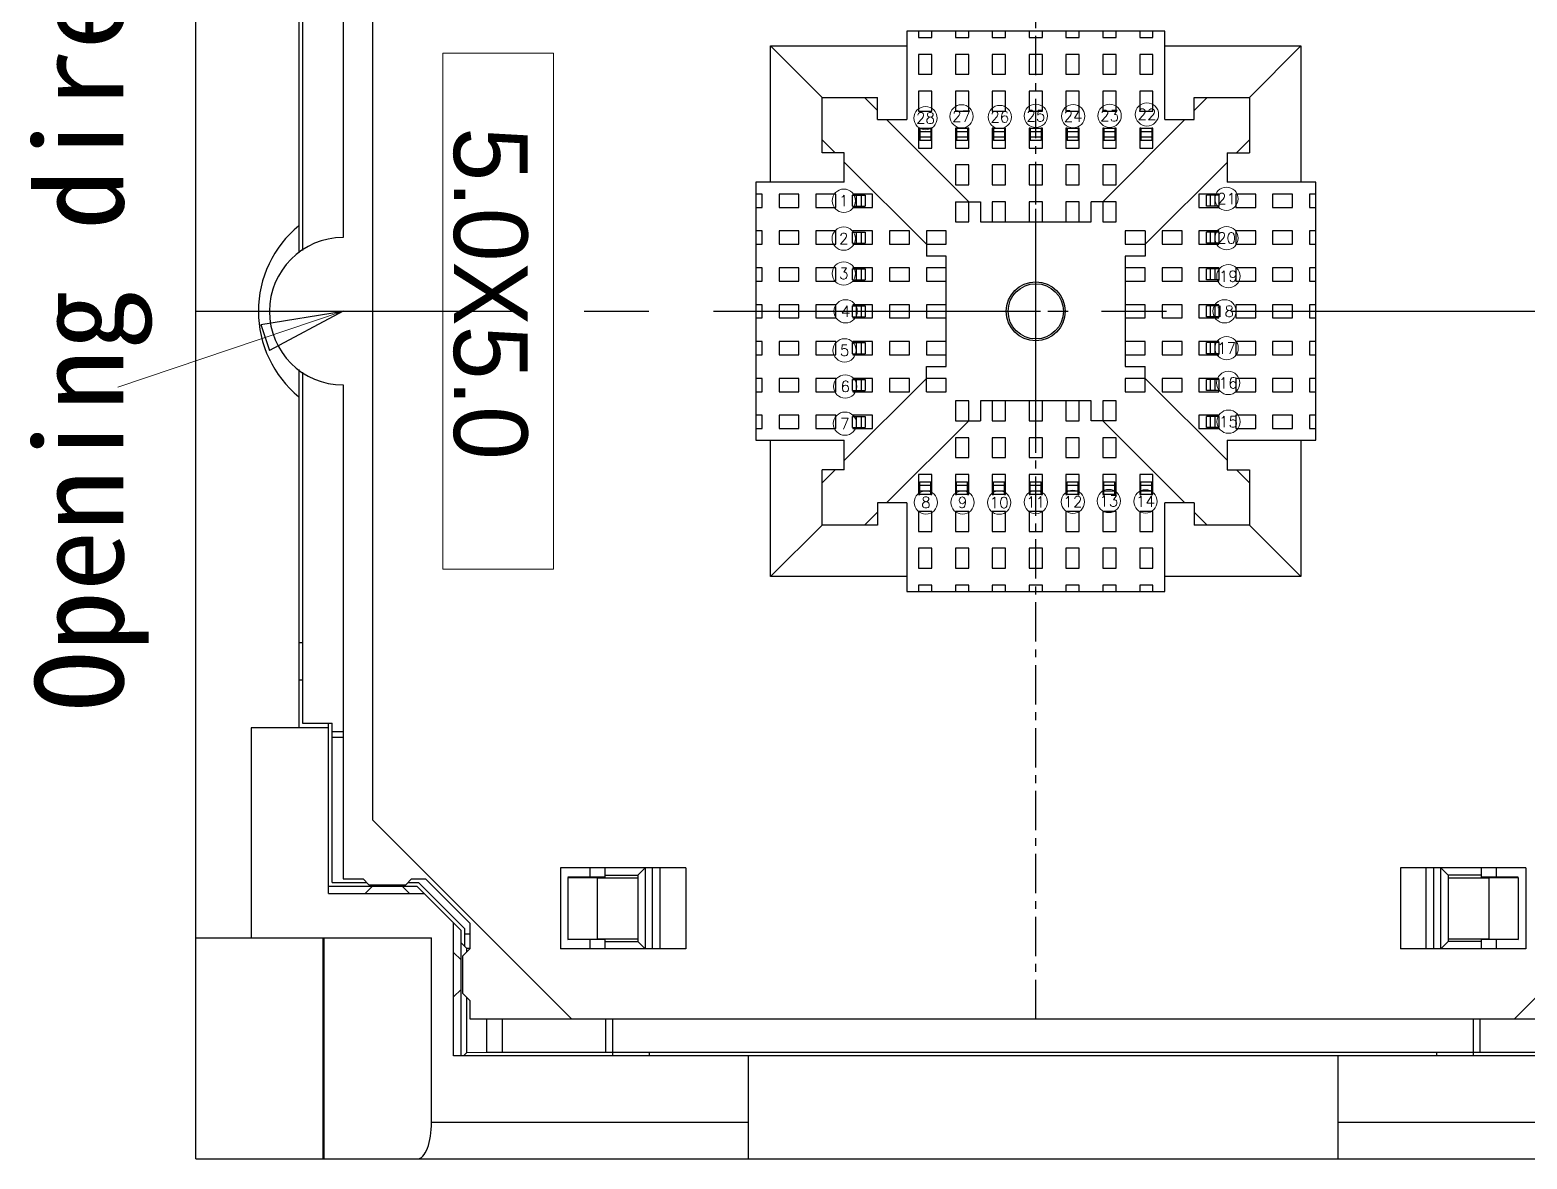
# Model space of a CAD drawing. Header units: millimetres. Extents: x 1647 to 1754, y -277 to -202.
# Drawn here: x 1713.77 to 1734.09, y -250.25 to -234.93 of the extents above; entities that cross this region are included whole.
import ezdxf
from ezdxf.enums import TextEntityAlignment as Align

# ---------------------------------------------------------------- set-up
doc = ezdxf.new("R2010")
doc.units = ezdxf.units.MM
doc.header["$LTSCALE"] = 30.734
doc.linetypes.add('CENTER', pattern=[0.6, 0.375, -0.075, 0.075, -0.075])
doc.layers.get('0').update_dxf_attribs({"linetype": 'CONTINUOUS'})
doc.layers.add('from', color=7, linetype='CONTINUOUS', lineweight=13)
doc.layers.add('压塊', color=31, linetype='CONTINUOUS')
doc.layers.add('定位塊', color=53, linetype='CONTINUOUS')
doc.styles.add('Mark-1', font='@Dotum.ttf')
doc.styles.add('ROMANS', font='romans.shx')
doc.styles.get("Standard").update_dxf_attribs({"font": 'txt', "width": 0.85})
doc.styles.add('TXT', font='txt.shx', dxfattribs={"bigfont": 'gbcbig.shx'})
doc.dimstyles.get("Standard").update_dxf_attribs({"dimscale": 0.97, "dimtxt": 2, "dimasz": 1.2, "dimexe": 0.5, "dimexo": 0.5, "dimgap": 0.5, "dimtad": 0, "dimtoh": 1, "dimzin": 1, "dimdsep": 46, "dimtxsty": 'Standard', "dimblk": 'CLOSEDBLANK', "dimcen": 0.5, "dimclrd": 3, "dimclre": 3, "dimclrt": 4, "dimadec": 0, "dimazin": 0, "dimtp": 0.05, "dimtm": 0.05, "dimtfac": 1, "dimtofl": 0, "dimtmove": 0, "dimatfit": 3, "dimldrblk": 'CLOSEDBLANK', "dimfxl": 1, "dimtolj": 1, "dimtzin": 0, "dimlwd": 5, "dimlwe": 5, "dimarcsym": 0})

# ---------------------------------------------------------------- blocks, each defined once
blk = doc.blocks.new('_CLOSEDBLANK')
at = {"color": 0, "linetype": 'ByBlock'}
for p, q in [((-1, 0.167), (0, 0)), ((-1, 0.167), (-1, -0.167)), ((0, 0), (-1, -0.167))]:
    blk.add_line(p, q, dxfattribs=at)
blk = doc.blocks.new('04-5')
at = {"layer": '定位塊', "linetype": 'Continuous'}
for p, q in [((2134.329, 1489.105), (2134.329, 1486.705)), ((2141.329, 1489.105), (2134.329, 1489.105)), ((2141.329, 1486.705), (2141.329, 1489.105)), ((2130.629, 1488.705), (2134.329, 1488.705)), ((2132.029, 1487.305), (2130.629, 1488.705)), ((2130.629, 1485.005), (2130.629, 1488.705)), ((2141.329, 1488.705), (2145.029, 1488.705)), ((2143.629, 1487.305), (2145.029, 1488.705)), ((2145.029, 1488.705), (2145.029, 1485.005)), ((2132.029, 1487.305), (2133.529, 1487.305)), ((2132.029, 1485.805), (2132.029, 1487.305)), ((2133.529, 1486.705), (2133.529, 1487.305)), ((2142.129, 1487.305), (2143.629, 1487.305)), ((2142.129, 1486.705), (2142.129, 1487.305)), ((2143.629, 1487.305), (2143.629, 1485.805)), ((2133.529, 1486.705), (2134.329, 1486.705)), ((2141.329, 1486.705), (2142.129, 1486.705)), ((2132.629, 1485.805), (2132.029, 1485.805)), ((2132.629, 1485.005), (2132.629, 1485.805)), ((2143.029, 1485.805), (2143.629, 1485.805)), ((2143.029, 1485.805), (2143.029, 1485.005)), ((2132.629, 1485.005), (2130.229, 1485.005)), ((2130.229, 1485.005), (2130.229, 1478.005)), ((2145.429, 1485.005), (2143.029, 1485.005)), ((2145.429, 1478.005), (2145.429, 1485.005)), ((2130.229, 1478.005), (2132.629, 1478.005)), ((2130.629, 1474.305), (2130.629, 1478.005)), ((2132.629, 1477.205), (2132.629, 1478.005)), ((2143.029, 1478.005), (2143.029, 1477.205)), ((2143.029, 1478.005), (2145.429, 1478.005)), ((2145.029, 1478.005), (2145.029, 1474.305)), ((2132.629, 1477.205), (2132.029, 1477.205)), ((2132.029, 1475.705), (2132.029, 1477.205)), ((2143.029, 1477.205), (2143.629, 1477.205)), ((2143.629, 1477.205), (2143.629, 1475.705)), ((2133.529, 1476.305), (2133.529, 1475.705)), ((2134.329, 1476.305), (2133.529, 1476.305)), ((2134.329, 1476.305), (2134.329, 1473.905)), ((2141.329, 1473.905), (2141.329, 1476.305)), ((2142.129, 1476.305), (2141.329, 1476.305)), ((2142.129, 1476.305), (2142.129, 1475.705)), ((2132.029, 1475.705), (2130.629, 1474.305)), ((2133.529, 1475.705), (2132.029, 1475.705)), ((2143.629, 1475.705), (2142.129, 1475.705)), ((2143.629, 1475.705), (2145.029, 1474.305)), ((2134.329, 1474.305), (2130.629, 1474.305)), ((2145.029, 1474.305), (2141.329, 1474.305)), ((2134.329, 1473.905), (2141.329, 1473.905))]:
    blk.add_line(p, q, dxfattribs=at)
at = {"layer": '定位塊', "color": 1, "linetype": 'CENTER', "ltscale": 0.046281}
blk.add_line((2137.829, 1478.005), (2137.829, 1485.005), dxfattribs=at)
blk = doc.blocks.new('b')
at = {"color": 7, "linetype": 'Continuous'}
for p, q in [((1258.817, -767.658), (1258.817, -744.658)), ((1260.817, -748.458), (1260.817, -755.158)), ((1261.217, -749.258), (1261.217, -763.058)), ((1260.217, -750.508), (1260.217, -755.367)), ((1260.267, -750.568), (1260.267, -755.332)), ((1260.217, -756.95), (1260.217, -761.808)), ((1260.267, -756.985), (1260.267, -761.748)), ((1260.817, -757.158), (1260.817, -763.858)), ((1260.267, -760.658), (1260.217, -760.658)), ((1260.217, -761.158), (1260.267, -761.158)), ((1260.267, -761.748), (1260.667, -761.748)), ((1260.617, -764.058), (1260.617, -761.748)), ((1260.667, -763.908), (1260.667, -761.748)), ((1259.567, -761.808), (1259.567, -764.658)), ((1260.617, -761.808), (1259.567, -761.808)), ((1260.667, -761.858), (1260.817, -761.858)), ((1260.667, -761.934), (1260.817, -761.934)), ((1263.917, -765.758), (1261.217, -763.058)), ((1279.217, -763.258), (1276.717, -765.758)), ((1263.767, -763.708), (1263.767, -764.808)), ((1265.467, -763.708), (1263.767, -763.708)), ((1264.167, -763.708), (1264.167, -763.836)), ((1264.367, -763.708), (1264.367, -763.836)), ((1264.367, -763.808), (1264.817, -763.808)), ((1264.817, -763.808), (1264.917, -763.708)), ((1264.817, -763.808), (1264.817, -764.708)), ((1264.917, -763.708), (1264.917, -764.808)), ((1265.017, -764.808), (1265.017, -763.708)), ((1265.117, -763.708), (1265.117, -764.808)), ((1265.467, -763.708), (1265.467, -764.808)), ((1276.867, -763.708), (1275.167, -763.708)), ((1275.167, -763.708), (1275.167, -764.808)), ((1275.517, -764.808), (1275.517, -763.708)), ((1275.617, -763.708), (1275.617, -764.808)), ((1275.717, -764.808), (1275.717, -763.708)), ((1275.717, -763.708), (1275.817, -763.808)), ((1276.267, -763.808), (1275.817, -763.808)), ((1275.817, -763.808), (1275.817, -764.708)), ((1276.267, -763.836), (1276.267, -763.708)), ((1276.467, -763.708), (1276.467, -763.836)), ((1276.867, -763.708), (1276.867, -764.808)), ((1260.617, -763.958), (1261.817, -763.958)), ((1260.667, -763.908), (1261.137, -763.908)), ((1260.817, -763.858), (1261.087, -763.858)), ((1261.167, -763.938), (1261.087, -763.858)), ((1261.117, -764.058), (1261.217, -763.958)), ((1261.167, -763.938), (1261.667, -763.938)), ((1261.617, -763.958), (1261.717, -764.058)), ((1261.747, -763.858), (1261.667, -763.938)), ((1261.697, -763.908), (1261.838, -763.908)), ((1261.747, -763.858), (1261.937, -763.858)), ((1261.817, -763.958), (1262.417, -764.558)), ((1262.467, -764.538), (1261.838, -763.908)), ((1262.537, -764.458), (1261.937, -763.858)), ((1264.367, -763.836), (1263.867, -763.836)), ((1263.867, -763.838), (1263.867, -764.679)), ((1263.867, -763.838), (1264.267, -763.845)), ((1264.267, -763.845), (1264.267, -764.672)), ((1264.267, -763.845), (1264.817, -763.845)), ((1275.817, -763.845), (1276.367, -763.845)), ((1276.767, -763.836), (1276.267, -763.836)), ((1276.367, -763.845), (1276.767, -763.838)), ((1276.367, -763.845), (1276.367, -764.672)), ((1276.767, -763.838), (1276.767, -764.679)), ((1260.617, -764.058), (1261.917, -764.058)), ((1262.317, -766.258), (1262.317, -764.458)), ((1262.417, -766.258), (1262.417, -764.558)), ((1262.467, -764.774), (1262.467, -764.538)), ((1262.537, -764.608), (1262.467, -764.608)), ((1262.537, -764.458), (1262.537, -764.808)), ((1258.817, -764.658), (1262.016, -764.658)), ((1260.545, -767.658), (1260.545, -764.658)), ((1260.555, -764.658), (1260.555, -767.658)), ((1262.016, -767.158), (1262.016, -764.658)), ((1262.417, -764.724), (1262.496, -764.803)), ((1262.437, -764.908), (1262.537, -764.808)), ((1262.496, -764.849), (1262.496, -764.803)), ((1262.537, -764.804), (1262.496, -764.803)), ((1265.467, -764.808), (1263.767, -764.808)), ((1263.867, -764.679), (1264.267, -764.672)), ((1264.367, -764.68), (1263.867, -764.68)), ((1264.167, -764.68), (1264.167, -764.808)), ((1264.267, -764.672), (1264.817, -764.672)), ((1264.367, -764.68), (1264.367, -764.808)), ((1264.367, -764.708), (1264.817, -764.708)), ((1264.917, -764.808), (1264.817, -764.708)), ((1276.867, -764.808), (1275.167, -764.808)), ((1275.817, -764.708), (1275.717, -764.808)), ((1275.817, -764.672), (1276.367, -764.672)), ((1276.267, -764.708), (1275.817, -764.708)), ((1276.767, -764.68), (1276.267, -764.68)), ((1276.267, -764.808), (1276.267, -764.68)), ((1276.367, -764.672), (1276.767, -764.679)), ((1276.467, -764.68), (1276.467, -764.808)), ((1262.417, -764.958), (1262.317, -764.858)), ((1262.437, -764.908), (1262.437, -765.408)), ((1262.417, -765.358), (1262.317, -765.458)), ((1262.537, -765.508), (1262.437, -765.408)), ((1262.496, -766.213), (1262.496, -765.467)), ((1262.537, -765.508), (1262.537, -765.758)), ((1262.537, -765.758), (1278.097, -765.758)), ((1262.767, -766.208), (1262.767, -765.758)), ((1262.977, -765.758), (1262.977, -766.208)), ((1264.384, -766.208), (1264.384, -765.758)), ((1264.477, -766.258), (1264.477, -765.758)), ((1276.157, -766.258), (1276.157, -765.758)), ((1276.251, -766.208), (1276.251, -765.758)), ((1262.451, -766.258), (1262.496, -766.213)), ((1262.496, -766.213), (1262.767, -766.208)), ((1262.767, -766.208), (1277.867, -766.208)), ((1264.977, -766.258), (1264.977, -766.208)), ((1275.657, -766.208), (1275.657, -766.258)), ((1278.317, -766.258), (1262.317, -766.258)), ((1266.317, -767.658), (1266.317, -766.258)), ((1274.317, -766.258), (1274.317, -767.658)), ((1262.016, -767.158), (1266.317, -767.158)), ((1274.317, -767.158), (1283.817, -767.158)), ((1258.817, -767.658), (1283.317, -767.658))]:
    blk.add_line(p, q, dxfattribs=at)
at = {"color": 1, "linetype": 'CENTER', "ltscale": 0.381}
blk.add_line((1258.817, -756.158), (1279.817, -756.158), dxfattribs=at)
at = {"color": 7, "linetype": 'Continuous'}
for centre, radius, start, end in [((1261.167, -756.158), 1.5, 129.2965, 230.7035), ((1260.817, -756.158), 1, 90, 270)]:
    blk.add_arc(centre, radius, start, end, dxfattribs=at)
blk.add_ellipse((1261.827, -767.158), major_axis=(0, 0.5), ratio=0.379791, start_param=-3.141593, end_param=-1.570796, dxfattribs=at)
at = {"color": 0, "linetype": 'ByBlock', "insert": (1256.634, -761.586), "char_height": 1.2, "width": 15.76995, "attachment_point": 1, "rotation": 90, "style": 'ROMANS'}
blk.add_mtext('{\\fSimSun|b0|i0|c134|p2;Opening direction}', dxfattribs=at)
at = {"color": 0, "linetype": 'ByBlock'}
blk.add_leader([(1260.817, -756.158), (1257.76, -757.19)], dimstyle='Standard', override={"dimscale": 0.93, "dimgap": 0.5, "dimtad": 0, "dimtih": 1, "dimzin": 9, "dimtol": 1, "dimtm": 0, "dimtzin": 8}, dxfattribs=at)

msp = doc.modelspace()

# ---------------------------------------------------------------- linework, layer by layer
at = {"color": 1, "linetype": 'CENTER', "ltscale": 0.046281}
msp.add_line((1727.425, -248.348), (1727.425, -229.148), dxfattribs=at)
at = {"color": 7, "linetype": 'Continuous'}
for p, q in [((1725.835, -234.948), (1725.835, -235.033)), ((1725.835, -235.033), (1726.015, -235.033)), ((1726.015, -235.033), (1726.015, -234.948)), ((1726.335, -234.948), (1726.335, -235.033)), ((1726.335, -235.033), (1726.515, -235.033)), ((1726.515, -235.033), (1726.515, -234.948)), ((1726.835, -234.948), (1726.835, -235.033)), ((1726.835, -235.033), (1727.015, -235.033)), ((1727.015, -235.033), (1727.015, -234.948)), ((1727.335, -234.948), (1727.335, -235.033)), ((1727.335, -235.033), (1727.515, -235.033)), ((1727.515, -235.033), (1727.515, -234.948)), ((1727.835, -234.948), (1727.835, -235.033)), ((1727.835, -235.033), (1728.015, -235.033)), ((1728.015, -235.033), (1728.015, -234.948)), ((1728.335, -234.948), (1728.335, -235.033)), ((1728.335, -235.033), (1728.515, -235.033)), ((1728.515, -235.033), (1728.515, -234.948)), ((1728.835, -234.948), (1728.835, -235.033)), ((1728.835, -235.033), (1729.015, -235.033)), ((1729.015, -235.033), (1729.015, -234.948)), ((1725.835, -235.263), (1725.835, -235.533)), ((1726.015, -235.263), (1725.835, -235.263)), ((1726.015, -235.533), (1726.015, -235.263)), ((1726.335, -235.263), (1726.335, -235.533)), ((1726.515, -235.263), (1726.335, -235.263)), ((1726.515, -235.533), (1726.515, -235.263)), ((1726.835, -235.263), (1726.835, -235.533)), ((1727.015, -235.263), (1726.835, -235.263)), ((1727.015, -235.533), (1727.015, -235.263)), ((1727.335, -235.263), (1727.335, -235.533)), ((1727.515, -235.263), (1727.335, -235.263)), ((1727.515, -235.533), (1727.515, -235.263)), ((1727.835, -235.263), (1727.835, -235.533)), ((1728.015, -235.263), (1727.835, -235.263)), ((1728.015, -235.533), (1728.015, -235.263)), ((1728.335, -235.263), (1728.335, -235.533)), ((1728.515, -235.263), (1728.335, -235.263)), ((1728.515, -235.533), (1728.515, -235.263)), ((1728.835, -235.263), (1728.835, -235.533)), ((1729.015, -235.263), (1728.835, -235.263)), ((1729.015, -235.533), (1729.015, -235.263)), ((1725.835, -235.533), (1726.015, -235.533)), ((1726.335, -235.533), (1726.515, -235.533)), ((1726.835, -235.533), (1727.015, -235.533)), ((1727.335, -235.533), (1727.515, -235.533)), ((1727.835, -235.533), (1728.015, -235.533)), ((1728.335, -235.533), (1728.515, -235.533)), ((1728.835, -235.533), (1729.015, -235.533)), ((1725.1, -235.848), (1725.275, -236.023)), ((1725.835, -235.763), (1725.835, -236.033)), ((1726.015, -235.763), (1725.835, -235.763)), ((1726.015, -236.033), (1726.015, -235.763)), ((1726.335, -235.763), (1726.335, -236.033)), ((1726.515, -235.763), (1726.335, -235.763)), ((1726.515, -236.033), (1726.515, -235.763)), ((1726.835, -235.763), (1726.835, -236.033)), ((1727.015, -235.763), (1726.835, -235.763)), ((1727.015, -236.033), (1727.015, -235.763)), ((1727.335, -235.763), (1727.335, -236.033)), ((1727.515, -235.763), (1727.335, -235.763)), ((1727.515, -236.033), (1727.515, -235.763)), ((1727.835, -235.763), (1727.835, -236.033)), ((1728.015, -235.763), (1727.835, -235.763)), ((1728.015, -236.033), (1728.015, -235.763)), ((1728.335, -235.763), (1728.335, -236.033)), ((1728.515, -235.763), (1728.335, -235.763)), ((1728.515, -236.033), (1728.515, -235.763)), ((1729.015, -235.763), (1728.835, -235.763)), ((1728.835, -235.763), (1728.835, -236.033)), ((1729.015, -236.033), (1729.015, -235.763)), ((1729.75, -235.848), (1729.575, -236.023)), ((1725.835, -236.033), (1726.015, -236.033)), ((1726.335, -236.033), (1726.515, -236.033)), ((1726.835, -236.033), (1727.015, -236.033)), ((1727.335, -236.033), (1727.515, -236.033)), ((1727.835, -236.033), (1728.015, -236.033)), ((1728.335, -236.033), (1728.515, -236.033)), ((1728.835, -236.033), (1729.015, -236.033)), ((1725.4, -236.148), (1726.515, -237.263)), ((1725.835, -236.263), (1725.835, -236.533)), ((1725.85, -236.263), (1725.835, -236.263)), ((1725.85, -236.263), (1725.85, -236.433)), ((1725.85, -236.263), (1726, -236.263)), ((1726, -236.313), (1725.85, -236.313)), ((1726, -236.263), (1726, -236.433)), ((1726.015, -236.263), (1726, -236.263)), ((1726.015, -236.533), (1726.015, -236.263)), ((1726.335, -236.263), (1726.335, -236.533)), ((1726.35, -236.263), (1726.335, -236.263)), ((1726.35, -236.263), (1726.35, -236.433)), ((1726.35, -236.263), (1726.5, -236.263)), ((1726.5, -236.313), (1726.35, -236.313)), ((1726.5, -236.263), (1726.5, -236.433)), ((1726.515, -236.263), (1726.5, -236.263)), ((1726.515, -236.533), (1726.515, -236.263)), ((1726.835, -236.263), (1726.835, -236.533)), ((1726.85, -236.263), (1726.835, -236.263)), ((1726.85, -236.263), (1726.85, -236.433)), ((1726.85, -236.263), (1727, -236.263)), ((1727, -236.313), (1726.85, -236.313)), ((1727, -236.263), (1727, -236.433)), ((1727.015, -236.263), (1727, -236.263)), ((1727.015, -236.533), (1727.015, -236.263)), ((1727.335, -236.263), (1727.335, -236.533)), ((1727.35, -236.263), (1727.335, -236.263)), ((1727.35, -236.263), (1727.35, -236.433)), ((1727.35, -236.263), (1727.5, -236.263)), ((1727.5, -236.313), (1727.35, -236.313)), ((1727.5, -236.263), (1727.5, -236.433)), ((1727.515, -236.263), (1727.5, -236.263)), ((1727.515, -236.533), (1727.515, -236.263)), ((1727.835, -236.263), (1727.835, -236.533)), ((1727.85, -236.263), (1727.835, -236.263)), ((1727.85, -236.263), (1727.85, -236.433)), ((1727.85, -236.263), (1728, -236.263)), ((1728, -236.313), (1727.85, -236.313)), ((1728, -236.263), (1728, -236.433)), ((1728.015, -236.263), (1728, -236.263)), ((1728.015, -236.533), (1728.015, -236.263)), ((1728.335, -237.263), (1729.45, -236.148)), ((1728.335, -236.263), (1728.335, -236.533)), ((1728.35, -236.263), (1728.335, -236.263)), ((1728.35, -236.263), (1728.35, -236.433)), ((1728.35, -236.263), (1728.5, -236.263)), ((1728.5, -236.313), (1728.35, -236.313)), ((1728.5, -236.263), (1728.5, -236.433)), ((1728.515, -236.263), (1728.5, -236.263)), ((1728.515, -236.533), (1728.515, -236.263)), ((1728.85, -236.263), (1728.835, -236.263)), ((1728.835, -236.263), (1728.835, -236.533)), ((1728.85, -236.263), (1729, -236.263)), ((1728.85, -236.263), (1728.85, -236.433)), ((1729, -236.313), (1728.85, -236.313)), ((1729.015, -236.263), (1729, -236.263)), ((1729, -236.263), (1729, -236.433)), ((1729.015, -236.533), (1729.015, -236.263)), ((1724.525, -236.423), (1724.7, -236.598)), ((1725.85, -236.383), (1726, -236.383)), ((1726, -236.433), (1725.85, -236.433)), ((1726.35, -236.383), (1726.5, -236.383)), ((1726.5, -236.433), (1726.35, -236.433)), ((1726.85, -236.383), (1727, -236.383)), ((1727, -236.433), (1726.85, -236.433)), ((1727.35, -236.383), (1727.5, -236.383)), ((1727.5, -236.433), (1727.35, -236.433)), ((1727.85, -236.383), (1728, -236.383)), ((1728, -236.433), (1727.85, -236.433)), ((1728.35, -236.383), (1728.5, -236.383)), ((1728.5, -236.433), (1728.35, -236.433)), ((1728.85, -236.383), (1729, -236.383)), ((1729, -236.433), (1728.85, -236.433)), ((1730.325, -236.423), (1730.15, -236.598)), ((1725.835, -236.533), (1726.015, -236.533)), ((1726.335, -236.533), (1726.515, -236.533)), ((1726.835, -236.533), (1727.015, -236.533)), ((1727.335, -236.533), (1727.515, -236.533)), ((1727.835, -236.533), (1728.015, -236.533)), ((1728.335, -236.533), (1728.515, -236.533)), ((1728.835, -236.533), (1729.015, -236.533)), ((1725.94, -237.838), (1724.825, -236.723)), ((1726.335, -236.763), (1726.335, -237.033)), ((1726.515, -236.763), (1726.335, -236.763)), ((1726.515, -237.033), (1726.515, -236.763)), ((1726.835, -236.763), (1726.835, -237.033)), ((1727.015, -236.763), (1726.835, -236.763)), ((1727.015, -237.033), (1727.015, -236.763)), ((1727.335, -236.763), (1727.335, -237.033)), ((1727.515, -236.763), (1727.335, -236.763)), ((1727.515, -237.033), (1727.515, -236.763)), ((1728.015, -236.763), (1727.835, -236.763)), ((1727.835, -236.763), (1727.835, -237.033)), ((1728.015, -237.033), (1728.015, -236.763)), ((1728.515, -236.763), (1728.335, -236.763)), ((1728.335, -236.763), (1728.335, -237.033)), ((1728.515, -237.033), (1728.515, -236.763)), ((1730.025, -236.723), (1728.91, -237.838)), ((1726.335, -237.033), (1726.515, -237.033)), ((1726.835, -237.033), (1727.015, -237.033)), ((1727.335, -237.033), (1727.515, -237.033)), ((1727.835, -237.033), (1728.015, -237.033)), ((1728.335, -237.033), (1728.515, -237.033)), ((1723.71, -237.158), (1723.625, -237.158)), ((1723.71, -237.338), (1723.71, -237.158)), ((1724.21, -237.158), (1723.94, -237.158)), ((1723.94, -237.158), (1723.94, -237.338)), ((1724.21, -237.338), (1724.21, -237.158)), ((1724.44, -237.158), (1724.44, -237.338)), ((1724.71, -237.158), (1724.44, -237.158)), ((1724.71, -237.338), (1724.71, -237.158)), ((1724.939, -237.323), (1724.939, -237.173)), ((1724.939, -237.173), (1725.11, -237.173)), ((1724.939, -237.323), (1725.11, -237.323)), ((1724.94, -237.158), (1724.94, -237.173)), ((1725.21, -237.158), (1724.94, -237.158)), ((1724.94, -237.323), (1724.94, -237.338)), ((1724.989, -237.173), (1724.989, -237.323)), ((1725.06, -237.323), (1725.06, -237.173)), ((1725.11, -237.173), (1725.11, -237.323)), ((1725.21, -237.338), (1725.21, -237.158)), ((1726.335, -237.263), (1726.335, -237.533)), ((1726.335, -237.263), (1726.675, -237.263)), ((1726.515, -237.533), (1726.515, -237.263)), ((1726.675, -237.263), (1726.675, -237.533)), ((1726.835, -237.263), (1726.835, -237.533)), ((1727.015, -237.263), (1726.835, -237.263)), ((1727.015, -237.533), (1727.015, -237.263)), ((1727.335, -237.263), (1727.335, -237.533)), ((1727.515, -237.263), (1727.335, -237.263)), ((1727.515, -237.533), (1727.515, -237.263)), ((1728.015, -237.263), (1727.835, -237.263)), ((1727.835, -237.263), (1727.835, -237.533)), ((1728.015, -237.533), (1728.015, -237.263)), ((1728.515, -237.263), (1728.175, -237.263)), ((1728.175, -237.533), (1728.175, -237.263)), ((1728.335, -237.263), (1728.335, -237.533)), ((1728.515, -237.533), (1728.515, -237.263)), ((1729.91, -237.158), (1729.64, -237.158)), ((1729.64, -237.158), (1729.64, -237.338)), ((1729.91, -237.173), (1729.74, -237.173)), ((1729.74, -237.323), (1729.74, -237.173)), ((1729.91, -237.323), (1729.74, -237.323)), ((1729.79, -237.173), (1729.79, -237.323)), ((1729.86, -237.323), (1729.86, -237.173)), ((1729.91, -237.173), (1729.91, -237.158)), ((1729.91, -237.173), (1729.91, -237.323)), ((1729.91, -237.338), (1729.91, -237.323)), ((1730.41, -237.158), (1730.14, -237.158)), ((1730.14, -237.158), (1730.14, -237.338)), ((1730.41, -237.338), (1730.41, -237.158)), ((1730.91, -237.158), (1730.64, -237.158)), ((1730.64, -237.158), (1730.64, -237.338)), ((1730.91, -237.338), (1730.91, -237.158)), ((1731.14, -237.158), (1731.14, -237.338)), ((1731.225, -237.158), (1731.14, -237.158)), ((1723.625, -237.338), (1723.71, -237.338)), ((1723.94, -237.338), (1724.21, -237.338)), ((1724.44, -237.338), (1724.71, -237.338)), ((1724.94, -237.338), (1725.21, -237.338)), ((1726.335, -237.533), (1726.515, -237.533)), ((1726.675, -237.533), (1728.175, -237.533)), ((1728.335, -237.533), (1728.515, -237.533)), ((1729.64, -237.338), (1729.91, -237.338)), ((1730.14, -237.338), (1730.41, -237.338)), ((1730.64, -237.338), (1730.91, -237.338)), ((1731.14, -237.338), (1731.225, -237.338)), ((1723.71, -237.658), (1723.625, -237.658)), ((1723.71, -237.838), (1723.71, -237.658)), ((1724.21, -237.658), (1723.94, -237.658)), ((1723.94, -237.658), (1723.94, -237.838)), ((1724.21, -237.838), (1724.21, -237.658)), ((1724.71, -237.658), (1724.44, -237.658)), ((1724.44, -237.658), (1724.44, -237.838)), ((1724.71, -237.838), (1724.71, -237.658)), ((1724.939, -237.673), (1725.11, -237.673)), ((1724.939, -237.823), (1724.939, -237.673)), ((1725.21, -237.658), (1724.94, -237.658)), ((1724.94, -237.658), (1724.94, -237.673)), ((1724.989, -237.673), (1724.989, -237.823)), ((1725.06, -237.823), (1725.06, -237.673)), ((1725.11, -237.673), (1725.11, -237.823)), ((1725.21, -237.838), (1725.21, -237.658)), ((1725.44, -237.658), (1725.44, -237.838)), ((1725.71, -237.658), (1725.44, -237.658)), ((1725.71, -237.838), (1725.71, -237.658)), ((1725.94, -237.658), (1725.94, -237.998)), ((1726.21, -237.658), (1725.94, -237.658)), ((1726.21, -237.838), (1726.21, -237.658)), ((1728.91, -237.658), (1728.64, -237.658)), ((1728.64, -237.658), (1728.64, -237.838)), ((1728.91, -237.658), (1728.91, -237.998)), ((1729.41, -237.658), (1729.14, -237.658)), ((1729.14, -237.658), (1729.14, -237.838)), ((1729.41, -237.838), (1729.41, -237.658)), ((1729.91, -237.658), (1729.64, -237.658)), ((1729.64, -237.658), (1729.64, -237.838)), ((1729.91, -237.673), (1729.74, -237.673)), ((1729.74, -237.823), (1729.74, -237.673)), ((1729.79, -237.673), (1729.79, -237.823)), ((1729.86, -237.823), (1729.86, -237.673)), ((1729.91, -237.673), (1729.91, -237.658)), ((1729.91, -237.673), (1729.91, -237.823)), ((1730.41, -237.658), (1730.14, -237.658)), ((1730.14, -237.658), (1730.14, -237.838)), ((1730.41, -237.838), (1730.41, -237.658)), ((1730.91, -237.658), (1730.64, -237.658)), ((1730.64, -237.658), (1730.64, -237.838)), ((1730.91, -237.838), (1730.91, -237.658)), ((1731.14, -237.658), (1731.14, -237.838)), ((1731.225, -237.658), (1731.14, -237.658)), ((1723.625, -237.838), (1723.71, -237.838)), ((1723.94, -237.838), (1724.21, -237.838)), ((1724.44, -237.838), (1724.71, -237.838)), ((1724.939, -237.823), (1725.11, -237.823)), ((1724.94, -237.823), (1724.94, -237.838)), ((1724.94, -237.838), (1725.21, -237.838)), ((1725.44, -237.838), (1725.71, -237.838)), ((1725.94, -237.838), (1726.21, -237.838)), ((1728.64, -237.838), (1728.91, -237.838)), ((1729.14, -237.838), (1729.41, -237.838)), ((1729.64, -237.838), (1729.91, -237.838)), ((1729.91, -237.823), (1729.74, -237.823)), ((1729.91, -237.838), (1729.91, -237.823)), ((1730.14, -237.838), (1730.41, -237.838)), ((1730.64, -237.838), (1730.91, -237.838)), ((1731.14, -237.838), (1731.225, -237.838)), ((1726.21, -237.998), (1725.94, -237.998)), ((1726.21, -239.498), (1726.21, -237.998)), ((1728.91, -237.998), (1728.64, -237.998)), ((1728.64, -237.998), (1728.64, -239.498)), ((1723.71, -238.158), (1723.625, -238.158)), ((1723.625, -238.338), (1723.71, -238.338)), ((1723.71, -238.338), (1723.71, -238.158)), ((1724.21, -238.158), (1723.94, -238.158)), ((1723.94, -238.158), (1723.94, -238.338)), ((1723.94, -238.338), (1724.21, -238.338)), ((1724.21, -238.338), (1724.21, -238.158)), ((1724.71, -238.158), (1724.44, -238.158)), ((1724.44, -238.158), (1724.44, -238.338)), ((1724.44, -238.338), (1724.71, -238.338)), ((1724.71, -238.338), (1724.71, -238.158)), ((1724.939, -238.173), (1725.11, -238.173)), ((1724.939, -238.323), (1724.939, -238.173)), ((1724.939, -238.323), (1725.11, -238.323)), ((1725.21, -238.158), (1724.94, -238.158)), ((1724.94, -238.158), (1724.94, -238.173)), ((1724.94, -238.323), (1724.94, -238.338)), ((1724.94, -238.338), (1725.21, -238.338)), ((1724.989, -238.173), (1724.989, -238.323)), ((1725.06, -238.323), (1725.06, -238.173)), ((1725.11, -238.173), (1725.11, -238.323)), ((1725.21, -238.338), (1725.21, -238.158)), ((1725.44, -238.158), (1725.44, -238.338)), ((1725.71, -238.158), (1725.44, -238.158)), ((1725.44, -238.338), (1725.71, -238.338)), ((1725.71, -238.338), (1725.71, -238.158)), ((1725.94, -238.158), (1725.94, -238.338)), ((1726.21, -238.158), (1725.94, -238.158)), ((1725.94, -238.338), (1726.21, -238.338)), ((1728.91, -238.158), (1728.64, -238.158)), ((1728.64, -238.338), (1728.91, -238.338)), ((1728.91, -238.338), (1728.91, -238.158)), ((1729.41, -238.158), (1729.14, -238.158)), ((1729.14, -238.158), (1729.14, -238.338)), ((1729.14, -238.338), (1729.41, -238.338)), ((1729.41, -238.338), (1729.41, -238.158)), ((1729.91, -238.158), (1729.64, -238.158)), ((1729.64, -238.158), (1729.64, -238.338)), ((1729.64, -238.338), (1729.91, -238.338)), ((1729.91, -238.173), (1729.74, -238.173)), ((1729.74, -238.323), (1729.74, -238.173)), ((1729.91, -238.323), (1729.74, -238.323)), ((1729.79, -238.173), (1729.79, -238.323)), ((1729.86, -238.323), (1729.86, -238.173)), ((1729.91, -238.173), (1729.91, -238.158)), ((1729.91, -238.173), (1729.91, -238.323)), ((1729.91, -238.338), (1729.91, -238.323)), ((1730.41, -238.158), (1730.14, -238.158)), ((1730.14, -238.158), (1730.14, -238.338)), ((1730.14, -238.338), (1730.41, -238.338)), ((1730.41, -238.338), (1730.41, -238.158)), ((1730.91, -238.158), (1730.64, -238.158)), ((1730.64, -238.158), (1730.64, -238.338)), ((1730.64, -238.338), (1730.91, -238.338)), ((1730.91, -238.338), (1730.91, -238.158)), ((1731.14, -238.158), (1731.14, -238.338)), ((1731.225, -238.158), (1731.14, -238.158)), ((1731.14, -238.338), (1731.225, -238.338)), ((1723.71, -238.658), (1723.625, -238.658)), ((1723.71, -238.838), (1723.71, -238.658)), ((1724.21, -238.658), (1723.94, -238.658)), ((1723.94, -238.658), (1723.94, -238.838)), ((1724.21, -238.838), (1724.21, -238.658)), ((1724.71, -238.658), (1724.44, -238.658)), ((1724.44, -238.658), (1724.44, -238.838)), ((1724.71, -238.838), (1724.71, -238.658)), ((1724.939, -238.673), (1725.11, -238.673)), ((1724.939, -238.823), (1724.939, -238.673)), ((1725.21, -238.658), (1724.94, -238.658)), ((1724.94, -238.658), (1724.94, -238.673)), ((1724.989, -238.673), (1724.989, -238.823)), ((1725.06, -238.823), (1725.06, -238.673)), ((1725.11, -238.673), (1725.11, -238.823)), ((1725.21, -238.838), (1725.21, -238.658)), ((1725.44, -238.658), (1725.44, -238.838)), ((1725.71, -238.658), (1725.44, -238.658)), ((1725.71, -238.838), (1725.71, -238.658)), ((1725.94, -238.658), (1725.94, -238.838)), ((1726.21, -238.658), (1725.94, -238.658)), ((1728.91, -238.658), (1728.64, -238.658)), ((1728.91, -238.838), (1728.91, -238.658)), ((1729.41, -238.658), (1729.14, -238.658)), ((1729.14, -238.658), (1729.14, -238.838)), ((1729.41, -238.838), (1729.41, -238.658)), ((1729.91, -238.658), (1729.64, -238.658)), ((1729.64, -238.658), (1729.64, -238.838)), ((1729.91, -238.673), (1729.74, -238.673)), ((1729.74, -238.823), (1729.74, -238.673)), ((1729.79, -238.673), (1729.79, -238.823)), ((1729.86, -238.823), (1729.86, -238.673)), ((1729.91, -238.673), (1729.91, -238.658)), ((1729.91, -238.673), (1729.91, -238.823)), ((1730.41, -238.658), (1730.14, -238.658)), ((1730.14, -238.658), (1730.14, -238.838)), ((1730.41, -238.838), (1730.41, -238.658)), ((1730.91, -238.658), (1730.64, -238.658)), ((1730.64, -238.658), (1730.64, -238.838)), ((1730.91, -238.838), (1730.91, -238.658)), ((1731.14, -238.658), (1731.14, -238.838)), ((1731.225, -238.658), (1731.14, -238.658)), ((1723.625, -238.838), (1723.71, -238.838)), ((1723.94, -238.838), (1724.21, -238.838)), ((1724.44, -238.838), (1724.71, -238.838)), ((1724.939, -238.823), (1725.11, -238.823)), ((1724.94, -238.823), (1724.94, -238.838)), ((1724.94, -238.838), (1725.21, -238.838)), ((1725.44, -238.838), (1725.71, -238.838)), ((1725.94, -238.838), (1726.21, -238.838)), ((1728.64, -238.838), (1728.91, -238.838)), ((1729.14, -238.838), (1729.41, -238.838)), ((1729.64, -238.838), (1729.91, -238.838)), ((1729.91, -238.823), (1729.74, -238.823)), ((1729.91, -238.838), (1729.91, -238.823)), ((1730.14, -238.838), (1730.41, -238.838)), ((1730.64, -238.838), (1730.91, -238.838)), ((1731.14, -238.838), (1731.225, -238.838)), ((1723.71, -239.158), (1723.625, -239.158)), ((1723.71, -239.338), (1723.71, -239.158)), ((1724.21, -239.158), (1723.94, -239.158)), ((1723.94, -239.158), (1723.94, -239.338)), ((1724.21, -239.338), (1724.21, -239.158)), ((1724.71, -239.158), (1724.44, -239.158)), ((1724.44, -239.158), (1724.44, -239.338)), ((1724.71, -239.338), (1724.71, -239.158)), ((1725.21, -239.158), (1724.94, -239.158)), ((1724.94, -239.158), (1724.94, -239.173)), ((1725.21, -239.338), (1725.21, -239.158)), ((1725.71, -239.158), (1725.44, -239.158)), ((1725.44, -239.158), (1725.44, -239.338)), ((1725.71, -239.338), (1725.71, -239.158)), ((1726.21, -239.158), (1725.94, -239.158)), ((1725.94, -239.158), (1725.94, -239.338)), ((1728.91, -239.158), (1728.64, -239.158)), ((1728.91, -239.338), (1728.91, -239.158)), ((1729.14, -239.158), (1729.14, -239.338)), ((1729.41, -239.158), (1729.14, -239.158)), ((1729.41, -239.338), (1729.41, -239.158)), ((1729.91, -239.158), (1729.64, -239.158)), ((1729.64, -239.158), (1729.64, -239.338)), ((1729.91, -239.173), (1729.91, -239.158)), ((1730.41, -239.158), (1730.14, -239.158)), ((1730.14, -239.158), (1730.14, -239.338)), ((1730.41, -239.338), (1730.41, -239.158)), ((1730.91, -239.158), (1730.64, -239.158)), ((1730.64, -239.158), (1730.64, -239.338)), ((1730.91, -239.338), (1730.91, -239.158)), ((1731.14, -239.158), (1731.14, -239.338)), ((1731.225, -239.158), (1731.14, -239.158)), ((1723.625, -239.338), (1723.71, -239.338)), ((1723.94, -239.338), (1724.21, -239.338)), ((1724.44, -239.338), (1724.71, -239.338)), ((1724.939, -239.173), (1725.11, -239.173)), ((1724.939, -239.323), (1724.939, -239.173)), ((1724.939, -239.323), (1725.11, -239.323)), ((1724.94, -239.323), (1724.94, -239.338)), ((1724.94, -239.338), (1725.21, -239.338)), ((1724.989, -239.173), (1724.989, -239.323)), ((1725.06, -239.323), (1725.06, -239.173)), ((1725.11, -239.173), (1725.11, -239.323)), ((1725.44, -239.338), (1725.71, -239.338)), ((1725.94, -239.338), (1726.21, -239.338)), ((1728.64, -239.338), (1728.91, -239.338)), ((1729.14, -239.338), (1729.41, -239.338)), ((1729.64, -239.338), (1729.91, -239.338)), ((1729.91, -239.173), (1729.74, -239.173)), ((1729.74, -239.323), (1729.74, -239.173)), ((1729.91, -239.323), (1729.74, -239.323)), ((1729.79, -239.173), (1729.79, -239.323)), ((1729.86, -239.323), (1729.86, -239.173)), ((1729.91, -239.173), (1729.91, -239.323)), ((1729.91, -239.338), (1729.91, -239.323)), ((1730.14, -239.338), (1730.41, -239.338)), ((1730.64, -239.338), (1730.91, -239.338)), ((1731.14, -239.338), (1731.225, -239.338)), ((1725.94, -239.498), (1726.21, -239.498)), ((1725.94, -239.838), (1725.94, -239.498)), ((1728.64, -239.498), (1728.91, -239.498)), ((1728.91, -239.838), (1728.91, -239.498)), ((1723.71, -239.658), (1723.625, -239.658)), ((1723.71, -239.838), (1723.71, -239.658)), ((1724.21, -239.658), (1723.94, -239.658)), ((1723.94, -239.658), (1723.94, -239.838)), ((1724.21, -239.838), (1724.21, -239.658)), ((1724.71, -239.658), (1724.44, -239.658)), ((1724.44, -239.658), (1724.44, -239.838)), ((1724.71, -239.838), (1724.71, -239.658)), ((1724.825, -240.773), (1725.94, -239.658)), ((1724.939, -239.673), (1725.11, -239.673)), ((1724.939, -239.823), (1724.939, -239.673)), ((1725.21, -239.658), (1724.94, -239.658)), ((1724.94, -239.658), (1724.94, -239.673)), ((1724.989, -239.673), (1724.989, -239.823)), ((1725.06, -239.823), (1725.06, -239.673)), ((1725.11, -239.673), (1725.11, -239.823)), ((1725.21, -239.838), (1725.21, -239.658)), ((1725.71, -239.658), (1725.44, -239.658)), ((1725.44, -239.658), (1725.44, -239.838)), ((1725.71, -239.838), (1725.71, -239.658)), ((1726.21, -239.658), (1725.94, -239.658)), ((1726.21, -239.838), (1726.21, -239.658)), ((1728.64, -239.658), (1728.64, -239.838)), ((1728.91, -239.658), (1728.64, -239.658)), ((1728.91, -239.658), (1730.025, -240.773)), ((1729.14, -239.658), (1729.14, -239.838)), ((1729.41, -239.658), (1729.14, -239.658)), ((1729.41, -239.838), (1729.41, -239.658)), ((1729.91, -239.658), (1729.64, -239.658)), ((1729.64, -239.658), (1729.64, -239.838)), ((1729.91, -239.673), (1729.74, -239.673)), ((1729.74, -239.823), (1729.74, -239.673)), ((1729.79, -239.673), (1729.79, -239.823)), ((1729.86, -239.823), (1729.86, -239.673)), ((1729.91, -239.673), (1729.91, -239.658)), ((1729.91, -239.673), (1729.91, -239.823)), ((1730.41, -239.658), (1730.14, -239.658)), ((1730.14, -239.658), (1730.14, -239.838)), ((1730.41, -239.838), (1730.41, -239.658)), ((1730.91, -239.658), (1730.64, -239.658)), ((1730.64, -239.658), (1730.64, -239.838)), ((1730.91, -239.838), (1730.91, -239.658)), ((1731.14, -239.658), (1731.14, -239.838)), ((1731.225, -239.658), (1731.14, -239.658)), ((1723.625, -239.838), (1723.71, -239.838)), ((1723.94, -239.838), (1724.21, -239.838)), ((1724.44, -239.838), (1724.71, -239.838)), ((1724.939, -239.823), (1725.11, -239.823)), ((1724.94, -239.823), (1724.94, -239.838)), ((1724.94, -239.838), (1725.21, -239.838)), ((1725.44, -239.838), (1725.71, -239.838)), ((1725.94, -239.838), (1726.21, -239.838)), ((1726.515, -239.963), (1726.335, -239.963)), ((1726.335, -239.963), (1726.335, -240.233)), ((1726.515, -240.233), (1726.515, -239.963)), ((1728.175, -239.963), (1726.675, -239.963)), ((1726.675, -239.963), (1726.675, -240.233)), ((1726.835, -239.963), (1726.835, -240.233)), ((1727.015, -240.233), (1727.015, -239.963)), ((1727.335, -239.963), (1727.335, -240.233)), ((1727.515, -240.233), (1727.515, -239.963)), ((1727.835, -239.963), (1727.835, -240.233)), ((1728.015, -240.233), (1728.015, -239.963)), ((1728.175, -240.233), (1728.175, -239.963)), ((1728.335, -239.963), (1728.335, -240.233)), ((1728.515, -239.963), (1728.335, -239.963)), ((1728.515, -240.233), (1728.515, -239.963)), ((1728.64, -239.838), (1728.91, -239.838)), ((1729.14, -239.838), (1729.41, -239.838)), ((1729.64, -239.838), (1729.91, -239.838)), ((1729.91, -239.823), (1729.74, -239.823)), ((1729.91, -239.838), (1729.91, -239.823)), ((1730.14, -239.838), (1730.41, -239.838)), ((1730.64, -239.838), (1730.91, -239.838)), ((1731.14, -239.838), (1731.225, -239.838)), ((1723.71, -240.158), (1723.625, -240.158)), ((1723.71, -240.338), (1723.71, -240.158)), ((1724.21, -240.158), (1723.94, -240.158)), ((1723.94, -240.158), (1723.94, -240.338)), ((1724.21, -240.338), (1724.21, -240.158)), ((1724.71, -240.158), (1724.44, -240.158)), ((1724.44, -240.158), (1724.44, -240.338)), ((1724.71, -240.338), (1724.71, -240.158)), ((1724.939, -240.173), (1725.11, -240.173)), ((1724.939, -240.323), (1724.939, -240.173)), ((1725.21, -240.158), (1724.94, -240.158)), ((1724.94, -240.158), (1724.94, -240.173)), ((1724.989, -240.173), (1724.989, -240.323)), ((1725.06, -240.323), (1725.06, -240.173)), ((1725.11, -240.173), (1725.11, -240.323)), ((1725.21, -240.338), (1725.21, -240.158)), ((1729.64, -240.158), (1729.64, -240.338)), ((1729.91, -240.158), (1729.64, -240.158)), ((1729.74, -240.323), (1729.74, -240.173)), ((1729.91, -240.173), (1729.74, -240.173)), ((1729.79, -240.173), (1729.79, -240.323)), ((1729.86, -240.323), (1729.86, -240.173)), ((1729.91, -240.173), (1729.91, -240.158)), ((1729.91, -240.173), (1729.91, -240.323)), ((1730.14, -240.158), (1730.14, -240.338)), ((1730.41, -240.158), (1730.14, -240.158)), ((1730.41, -240.338), (1730.41, -240.158)), ((1730.64, -240.158), (1730.64, -240.338)), ((1730.91, -240.158), (1730.64, -240.158)), ((1730.91, -240.338), (1730.91, -240.158)), ((1731.14, -240.158), (1731.14, -240.338)), ((1731.225, -240.158), (1731.14, -240.158)), ((1723.625, -240.338), (1723.71, -240.338)), ((1723.94, -240.338), (1724.21, -240.338)), ((1724.44, -240.338), (1724.71, -240.338)), ((1724.939, -240.323), (1725.11, -240.323)), ((1724.94, -240.323), (1724.94, -240.338)), ((1724.94, -240.338), (1725.21, -240.338)), ((1726.515, -240.233), (1725.4, -241.348)), ((1726.335, -240.233), (1726.675, -240.233)), ((1726.835, -240.233), (1727.015, -240.233)), ((1727.335, -240.233), (1727.515, -240.233)), ((1727.835, -240.233), (1728.015, -240.233)), ((1728.515, -240.233), (1728.175, -240.233)), ((1729.45, -241.348), (1728.335, -240.233)), ((1729.64, -240.338), (1729.91, -240.338)), ((1729.91, -240.323), (1729.74, -240.323)), ((1729.91, -240.338), (1729.91, -240.323)), ((1730.14, -240.338), (1730.41, -240.338)), ((1730.64, -240.338), (1730.91, -240.338)), ((1731.14, -240.338), (1731.225, -240.338)), ((1726.515, -240.463), (1726.335, -240.463)), ((1726.335, -240.463), (1726.335, -240.733)), ((1726.515, -240.733), (1726.515, -240.463)), ((1727.015, -240.463), (1726.835, -240.463)), ((1726.835, -240.463), (1726.835, -240.733)), ((1727.015, -240.733), (1727.015, -240.463)), ((1727.515, -240.463), (1727.335, -240.463)), ((1727.335, -240.463), (1727.335, -240.733)), ((1727.515, -240.733), (1727.515, -240.463)), ((1727.835, -240.463), (1727.835, -240.733)), ((1728.015, -240.463), (1727.835, -240.463)), ((1728.015, -240.733), (1728.015, -240.463)), ((1728.335, -240.463), (1728.335, -240.733)), ((1728.515, -240.463), (1728.335, -240.463)), ((1728.515, -240.733), (1728.515, -240.463)), ((1726.335, -240.733), (1726.515, -240.733)), ((1726.835, -240.733), (1727.015, -240.733)), ((1727.335, -240.733), (1727.515, -240.733)), ((1727.835, -240.733), (1728.015, -240.733)), ((1728.335, -240.733), (1728.515, -240.733)), ((1724.525, -241.073), (1724.7, -240.898)), ((1726.015, -240.963), (1725.835, -240.963)), ((1725.835, -240.963), (1725.835, -241.233)), ((1726.015, -241.233), (1726.015, -240.963)), ((1726.335, -240.963), (1726.335, -241.233)), ((1726.515, -240.963), (1726.335, -240.963)), ((1726.515, -241.233), (1726.515, -240.963)), ((1726.835, -240.963), (1726.835, -241.233)), ((1727.015, -240.963), (1726.835, -240.963)), ((1727.015, -241.233), (1727.015, -240.963)), ((1727.335, -240.963), (1727.335, -241.233)), ((1727.515, -240.963), (1727.335, -240.963)), ((1727.515, -241.233), (1727.515, -240.963)), ((1727.835, -240.963), (1727.835, -241.233)), ((1728.015, -240.963), (1727.835, -240.963)), ((1728.015, -241.233), (1728.015, -240.963)), ((1728.335, -240.963), (1728.335, -241.233)), ((1728.515, -240.963), (1728.335, -240.963)), ((1728.515, -241.233), (1728.515, -240.963)), ((1728.835, -240.963), (1728.835, -241.233)), ((1729.015, -240.963), (1728.835, -240.963)), ((1729.015, -241.233), (1729.015, -240.963)), ((1730.325, -241.073), (1730.15, -240.898)), ((1725.85, -241.063), (1726, -241.063)), ((1725.85, -241.233), (1725.85, -241.063)), ((1726, -241.113), (1725.85, -241.113)), ((1725.85, -241.183), (1726, -241.183)), ((1726, -241.233), (1726, -241.063)), ((1726.35, -241.233), (1726.35, -241.063)), ((1726.35, -241.063), (1726.5, -241.063)), ((1726.5, -241.113), (1726.35, -241.113)), ((1726.35, -241.183), (1726.5, -241.183)), ((1726.5, -241.233), (1726.5, -241.063)), ((1726.85, -241.233), (1726.85, -241.063)), ((1726.85, -241.063), (1727, -241.063)), ((1727, -241.113), (1726.85, -241.113)), ((1726.85, -241.183), (1727, -241.183)), ((1727, -241.233), (1727, -241.063)), ((1727.35, -241.233), (1727.35, -241.063)), ((1727.35, -241.063), (1727.5, -241.063)), ((1727.5, -241.113), (1727.35, -241.113)), ((1727.35, -241.183), (1727.5, -241.183)), ((1727.5, -241.233), (1727.5, -241.063)), ((1727.85, -241.233), (1727.85, -241.063)), ((1727.85, -241.063), (1728, -241.063)), ((1728, -241.113), (1727.85, -241.113)), ((1727.85, -241.183), (1728, -241.183)), ((1728, -241.233), (1728, -241.063)), ((1728.35, -241.233), (1728.35, -241.063)), ((1728.35, -241.063), (1728.5, -241.063)), ((1728.5, -241.113), (1728.35, -241.113)), ((1728.35, -241.183), (1728.5, -241.183)), ((1728.5, -241.233), (1728.5, -241.063)), ((1728.85, -241.233), (1728.85, -241.063)), ((1728.85, -241.063), (1729, -241.063)), ((1729, -241.113), (1728.85, -241.113)), ((1728.85, -241.183), (1729, -241.183)), ((1729, -241.233), (1729, -241.063)), ((1725.835, -241.233), (1725.85, -241.233)), ((1726, -241.233), (1725.85, -241.233)), ((1726, -241.233), (1726.015, -241.233)), ((1726.335, -241.233), (1726.35, -241.233)), ((1726.5, -241.233), (1726.35, -241.233)), ((1726.5, -241.233), (1726.515, -241.233)), ((1726.835, -241.233), (1726.85, -241.233)), ((1727, -241.233), (1726.85, -241.233)), ((1727, -241.233), (1727.015, -241.233)), ((1727.335, -241.233), (1727.35, -241.233)), ((1727.5, -241.233), (1727.35, -241.233)), ((1727.5, -241.233), (1727.515, -241.233)), ((1727.835, -241.233), (1727.85, -241.233)), ((1728, -241.233), (1727.85, -241.233)), ((1728, -241.233), (1728.015, -241.233)), ((1728.335, -241.233), (1728.35, -241.233)), ((1728.5, -241.233), (1728.35, -241.233)), ((1728.5, -241.233), (1728.515, -241.233)), ((1728.835, -241.233), (1728.85, -241.233)), ((1729, -241.233), (1728.85, -241.233)), ((1729, -241.233), (1729.015, -241.233)), ((1725.1, -241.648), (1725.275, -241.473)), ((1726.015, -241.463), (1725.835, -241.463)), ((1725.835, -241.463), (1725.835, -241.733)), ((1726.015, -241.733), (1726.015, -241.463)), ((1726.335, -241.463), (1726.335, -241.733)), ((1726.515, -241.463), (1726.335, -241.463)), ((1726.515, -241.733), (1726.515, -241.463)), ((1726.835, -241.463), (1726.835, -241.733)), ((1727.015, -241.463), (1726.835, -241.463)), ((1727.015, -241.733), (1727.015, -241.463)), ((1727.335, -241.463), (1727.335, -241.733)), ((1727.515, -241.463), (1727.335, -241.463)), ((1727.515, -241.733), (1727.515, -241.463)), ((1727.835, -241.463), (1727.835, -241.733)), ((1728.015, -241.463), (1727.835, -241.463)), ((1728.015, -241.733), (1728.015, -241.463)), ((1728.335, -241.463), (1728.335, -241.733)), ((1728.515, -241.463), (1728.335, -241.463)), ((1728.515, -241.733), (1728.515, -241.463)), ((1728.835, -241.463), (1728.835, -241.733)), ((1729.015, -241.463), (1728.835, -241.463)), ((1729.015, -241.733), (1729.015, -241.463)), ((1729.75, -241.648), (1729.575, -241.473)), ((1725.835, -241.733), (1726.015, -241.733)), ((1726.335, -241.733), (1726.515, -241.733)), ((1726.835, -241.733), (1727.015, -241.733)), ((1727.335, -241.733), (1727.515, -241.733)), ((1727.835, -241.733), (1728.015, -241.733)), ((1728.335, -241.733), (1728.515, -241.733)), ((1728.835, -241.733), (1729.015, -241.733)), ((1726.015, -241.963), (1725.835, -241.963)), ((1725.835, -241.963), (1725.835, -242.233)), ((1726.015, -242.233), (1726.015, -241.963)), ((1726.335, -241.963), (1726.335, -242.233)), ((1726.515, -241.963), (1726.335, -241.963)), ((1726.515, -242.233), (1726.515, -241.963)), ((1726.835, -241.963), (1726.835, -242.233)), ((1727.015, -241.963), (1726.835, -241.963)), ((1727.015, -242.233), (1727.015, -241.963)), ((1727.335, -241.963), (1727.335, -242.233)), ((1727.515, -241.963), (1727.335, -241.963)), ((1727.515, -242.233), (1727.515, -241.963)), ((1727.835, -241.963), (1727.835, -242.233)), ((1728.015, -241.963), (1727.835, -241.963)), ((1728.015, -242.233), (1728.015, -241.963)), ((1728.335, -241.963), (1728.335, -242.233)), ((1728.515, -241.963), (1728.335, -241.963)), ((1728.515, -242.233), (1728.515, -241.963)), ((1728.835, -241.963), (1728.835, -242.233)), ((1729.015, -241.963), (1728.835, -241.963)), ((1729.015, -242.233), (1729.015, -241.963)), ((1725.835, -242.233), (1726.015, -242.233)), ((1726.335, -242.233), (1726.515, -242.233)), ((1726.835, -242.233), (1727.015, -242.233)), ((1727.335, -242.233), (1727.515, -242.233)), ((1727.835, -242.233), (1728.015, -242.233)), ((1728.335, -242.233), (1728.515, -242.233)), ((1728.835, -242.233), (1729.015, -242.233)), ((1725.835, -242.463), (1725.835, -242.548)), ((1726.015, -242.463), (1725.835, -242.463)), ((1726.015, -242.548), (1726.015, -242.463)), ((1726.335, -242.463), (1726.335, -242.548)), ((1726.515, -242.463), (1726.335, -242.463)), ((1726.515, -242.548), (1726.515, -242.463)), ((1726.835, -242.463), (1726.835, -242.548)), ((1727.015, -242.463), (1726.835, -242.463)), ((1727.015, -242.548), (1727.015, -242.463)), ((1727.335, -242.463), (1727.335, -242.548)), ((1727.515, -242.463), (1727.335, -242.463)), ((1727.515, -242.548), (1727.515, -242.463)), ((1727.835, -242.463), (1727.835, -242.548)), ((1728.015, -242.463), (1727.835, -242.463)), ((1728.015, -242.548), (1728.015, -242.463)), ((1728.335, -242.463), (1728.335, -242.548)), ((1728.515, -242.463), (1728.335, -242.463)), ((1728.515, -242.548), (1728.515, -242.463)), ((1728.835, -242.463), (1728.835, -242.548)), ((1729.015, -242.463), (1728.835, -242.463)), ((1729.015, -242.548), (1729.015, -242.463))]:
    msp.add_line(p, q, dxfattribs=at)
at = {"color": 7, "linetype": 'Continuous', "lineweight": 9}
for p, q in [((1719.377, -235.248), (1719.377, -242.248)), ((1720.877, -235.248), (1719.377, -235.248)), ((1720.877, -242.248), (1720.877, -235.248)), ((1719.377, -242.248), (1720.877, -242.248))]:
    msp.add_line(p, q, dxfattribs=at)
at = {"color": 1, "linetype": 'CENTER', "ltscale": 0.026446}
for p, q in [((1727.425, -239.188), (1727.425, -238.308)), ((1726.985, -238.748), (1727.865, -238.748))]:
    msp.add_line(p, q, dxfattribs=at)
at = {"color": 7, "linetype": 'Continuous'}
for radius in [0.4, 0.375]:
    msp.add_circle((1727.425, -238.748), radius, dxfattribs=at)
at = {"layer": 'from', "color": 4, "linetype": 'ByBlock'}
for centre in [(1725.929, -236.127), (1726.418, -236.103), (1726.936, -236.112), (1727.425, -236.096), (1727.932, -236.101), (1728.427, -236.095), (1728.934, -236.077), (1724.82, -237.248), (1730.013, -237.221), (1724.818, -237.762), (1730.014, -237.755), (1724.819, -238.235), (1730.039, -238.272), (1724.844, -238.748), (1729.987, -238.748), (1724.83, -239.278), (1730.015, -239.248), (1730.037, -239.72), (1724.838, -239.767), (1724.835, -240.272), (1730.041, -240.245), (1725.934, -241.341), (1726.431, -241.341), (1726.928, -241.343), (1727.425, -241.336), (1727.929, -241.332), (1728.416, -241.321), (1728.914, -241.326)]:
    msp.add_circle(centre, 0.158, dxfattribs=at)

# ---------------------------------------------------------------- block references
at = {"color": 0, "linetype": 'ByBlock'}
msp.add_blockref('b', (457.207, 517.411), dxfattribs=at)
at = {"color": 0, "linetype": 'ByBlock', "xscale": 0.5, "yscale": 0.5, "zscale": 0.5}
msp.add_blockref('04-5', (658.51, -979.5), dxfattribs=at)

# ---------------------------------------------------------------- texts
at = {"layer": 'from', "color": 6, "linetype": 'ByBlock', "style": 'TXT'}
for s, p in [('28', (1725.929, -236.127)), ('27', (1726.418, -236.103)), ('26', (1726.936, -236.112)), ('25', (1727.425, -236.096)), ('24', (1727.932, -236.101)), ('23', (1728.427, -236.095)), ('22', (1728.934, -236.077)), ('1', (1724.82, -237.248)), ('21', (1730.013, -237.221)), ('2', (1724.818, -237.762)), ('20', (1730.014, -237.755)), ('3', (1724.819, -238.235)), ('19', (1730.039, -238.272)), ('4', (1724.844, -238.748)), ('18', (1729.987, -238.748)), ('5', (1724.83, -239.278)), ('17', (1730.015, -239.248)), ('6', (1724.838, -239.767)), ('16', (1730.037, -239.72)), ('15', (1730.041, -240.245)), ('7', (1724.835, -240.272)), ('8', (1725.934, -241.341)), ('9', (1726.431, -241.341)), ('10', (1726.928, -241.343)), ('11', (1727.425, -241.336)), ('12', (1727.929, -241.332)), ('13', (1728.416, -241.321)), ('14', (1728.914, -241.326))]:
    msp.add_text(s, height=0.15, dxfattribs=at).set_placement(p, align=Align.MIDDLE)
at = {"layer": '压塊', "linetype": 'Continuous', "style": 'Mark-1'}
msp.add_text('5.0X5.0', height=1, rotation=270, dxfattribs=at).set_placement((1719.527, -236.253))

doc.saveas('drawing.dxf')
